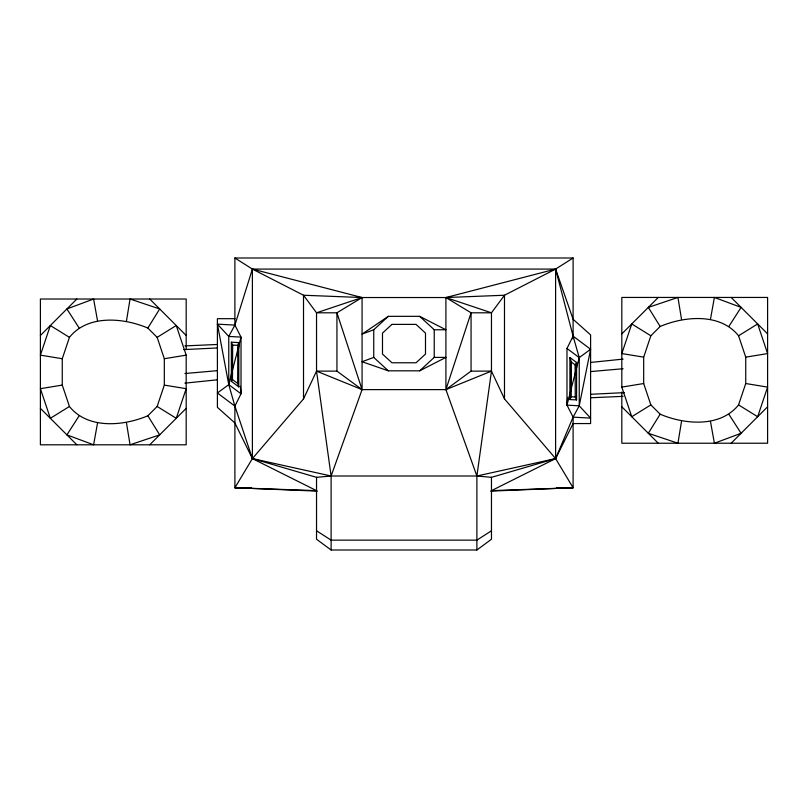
<?xml version="1.0" encoding="UTF-8"?>
<svg xmlns="http://www.w3.org/2000/svg" width="808" height="808" viewBox="0 0 808 808"><rect width="100%" height="100%" fill="white"/><g stroke="black" fill="none" stroke-linecap="round" stroke-linejoin="round"><path stroke-width="1.21" d="M569.903 399.566L571.226 396.768L571.367 362.024L569.903 357.5L576.579 362.499L576.579 399.93L569.903 399.566L569.903 357.5L571.236 388.638L566.984 405.141L573.104 417.14L573.104 487.749L490.638 491.123M231.361 381.315L232.472 379.538L232.654 345.066L231.361 342.188L238.784 342.592L238.784 386.881L231.361 381.315L231.361 342.188M238.784 386.881L237.663 383.426L237.845 345.349L238.784 342.592M573.104 338.643L573.104 257.994L555.611 269.074L504.485 295.243L491.466 312.807L491.466 371.125L504.485 398.899L555.611 458.591L573.104 487.749L491.466 490.638L555.611 458.591L573.104 417.14L590.597 418.11L579.235 405.818L566.984 405.141L567.65 397.617M572.882 338.663L573.104 336.148L555.611 269.074L252.389 269.074L234.896 257.994L234.896 325.109L241.016 337.108L241.016 393.799L234.896 406.101L234.896 487.749L317.362 491.123M237.663 356.247L238.784 345.774M331.108 550.006L331.108 476.003L362.075 389.618L336.936 371.125L316.534 371.125L303.515 398.899L252.389 458.591L234.896 487.749L316.534 490.638L252.389 458.591L234.896 406.101L228.765 384.628L228.765 336.431L234.896 325.109L252.389 269.074L303.515 295.243L316.534 312.807L316.534 371.125L362.075 389.618L445.905 389.618L471.064 371.125L491.466 371.125L476.892 476.003L476.892 550.006L331.108 550.006L316.534 539.239L316.534 477.336L252.389 458.591L234.896 422.978L217.403 407.333L217.403 318.685L234.896 318.685M126.482 320.887L130.058 299.021L159.681 308.959L147.854 328.058C123.523 317.696 87.729 314.413 69.438 337.35L62.267 358.722L62.267 385.103L69.438 406.474C87.729 429.412 123.523 426.129 147.854 415.767L157.146 406.474L164.317 385.103L164.317 358.722L157.146 337.35L147.854 328.058M681.518 421.362L677.942 443.228L648.319 433.29L660.146 414.191C684.477 424.554 720.271 427.836 738.562 404.899L745.734 383.527L745.734 357.146L738.562 335.774C720.271 312.837 684.477 316.12 660.146 326.483L650.854 335.774L643.683 357.146L643.683 383.527L650.854 404.899L660.146 414.191M97.546 422.938L93.607 444.804L66.902 434.866L79.002 416.029M710.454 319.311L714.393 297.445L741.098 307.383L728.998 326.22M573.104 417.14L579.235 405.818L590.597 349.268L573.104 336.148L566.984 348.45L566.984 405.141M571.236 388.638L579.235 357.621L573.104 336.148M576.579 362.499L575.124 364.842L575.256 396.991L576.579 399.93M40.4 335.471L76.841 299.021M149.732 444.804L186.183 408.363M621.817 333.886L658.268 297.445M731.159 443.228L767.6 406.778M388.325 316.332L362.075 334.108L373.74 329.765L388.325 316.332L419.665 316.332L445.905 329.765L434.239 329.765L419.665 316.332M419.665 370.821L434.239 357.399L445.905 357.399L419.665 370.821L388.325 370.821L362.075 361.742L373.74 357.399L388.325 370.821M476.892 550.006L491.466 539.239L491.466 477.336L555.611 458.591L573.104 423.564L590.597 423.564L590.597 334.916L573.104 319.271L555.611 269.074L445.905 297.536L362.075 297.536L303.515 295.243L303.515 398.899M579.235 405.818L579.235 357.621L590.597 349.268M491.466 530.775L476.892 540.138L331.108 540.138L316.534 530.775M157.146 337.35L176.245 325.523L186.183 355.146L186.183 444.804L40.4 444.804L40.4 299.021L186.183 299.021L186.183 348.995M69.438 406.474L50.338 418.302L40.4 388.678L62.267 385.103M738.562 335.774L757.662 323.947L767.6 353.571L745.734 357.146M650.854 404.899L631.755 416.726L621.817 387.103L621.817 297.445L767.6 297.445L767.6 443.228L621.817 443.228L621.817 392.021M491.466 371.125L445.905 389.618L476.892 476.003L491.466 477.336M164.317 358.722L186.183 355.146M621.817 387.103L643.683 383.527M184.911 383.144L217.403 379.8M590.597 362.449L623.089 359.106M316.534 477.336L331.108 476.003L476.892 476.003L555.611 458.591L555.611 269.074M184.911 373.518L217.403 370.67M590.597 371.579L623.089 368.731M183.658 349.611L217.403 347.955M590.597 394.294L624.342 392.637M184.911 345.895L217.403 344.481M590.597 397.768L623.089 396.354M234.896 257.994L573.104 257.994M234.896 487.749L251.298 487.749M556.702 487.749L573.104 487.749M240.35 386.305L241.016 393.799L228.765 384.628L217.403 324.139L234.896 325.109M232.654 345.066L237.845 345.349M571.226 396.768L575.256 396.991M643.683 357.146L621.817 353.571L631.755 323.947L650.854 335.774M745.734 383.527L767.6 387.103L757.662 416.726L738.562 404.899M62.267 358.722L40.4 355.146L50.338 325.523L69.438 337.35M164.317 385.103L186.183 388.678L176.245 418.302L157.146 406.474M566.984 348.45L579.235 357.621M571.367 362.024L575.124 364.842L576.579 367.892M232.472 379.538L237.663 383.426M234.896 406.101L217.403 392.981L228.765 384.628L241.016 337.108L228.765 336.431L217.403 324.139M731.159 297.445L767.6 333.886M621.817 406.778L658.268 443.228M149.732 299.021L186.183 335.471M40.4 408.363L76.841 444.804M728.998 414.454L741.098 433.29L714.393 443.228L710.454 421.362M79.002 327.796L66.902 308.959L93.607 299.021L97.546 320.887M660.146 326.483L648.319 307.383L677.942 297.445L681.518 319.311M231.361 374.589L232.472 376.397M147.854 415.767L159.681 434.866L130.058 444.804L126.482 422.938M316.534 371.125L331.108 476.003L252.389 458.591L252.389 269.074L362.075 297.536L362.075 389.618L336.936 312.807L316.534 312.807L362.075 297.536L336.936 312.807L336.936 371.125M504.485 398.899L504.485 295.243L445.905 297.536L445.905 389.618L471.064 312.807L491.466 312.807L445.905 297.536L471.064 312.807L471.064 371.125M434.239 329.765L434.239 357.399M373.74 329.765L373.74 357.399M391.941 324.392L382.487 333.098L382.487 354.066L391.941 362.772L416.039 362.772L425.493 354.066L425.493 333.098L416.039 324.392L391.941 324.392"/></g></svg>
